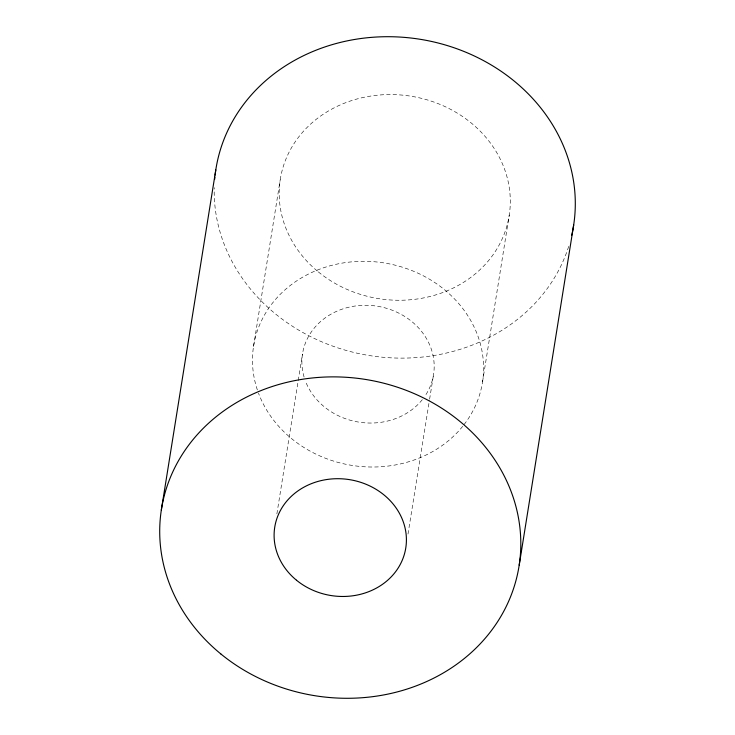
<?xml version="1.0" encoding="UTF-8"?>
<svg xmlns="http://www.w3.org/2000/svg" width="735" height="735" viewBox="0 0 735 735"><rect width="100%" height="100%" fill="white"/><g stroke="black" fill="none" stroke-linecap="round" stroke-linejoin="round"><path stroke-width="0.55" stroke-dasharray="3.67 2.76" d="M253.511 346.543L280.219 179.79M276.875 513.903L302.471 354.077M407.998 534.069L429.424 400.318M429.608 399.188L433.595 374.253M482.555 381.787L509.263 215.033M304.088 377.046A66.334 58.681 9.1 0 1 376.853 306.155A66.334 58.681 9.1 0 1 425.234 395.687M422.322 399.647A66.334 58.681 9.1 0 1 358.671 422.092A66.334 58.681 9.1 0 1 305.328 380.776M568.697 246.372A181.049 160.156 9.1 0 1 368.327 355.373A181.049 160.156 9.1 0 1 214.234 187.636M257.36 389.936A115.873 102.496 9.1 0 1 385.315 263.13A115.873 102.496 9.1 0 1 463.932 424.784M462.71 426.328A115.873 102.496 9.1 0 1 351.55 465.329A115.873 102.496 9.1 0 1 258.509 393.179M318.301 271.877A115.873 102.496 9.1 0 0 508.014 221.621A115.873 102.496 9.1 0 0 357.917 98.738A115.873 102.496 9.1 0 0 318.301 271.877"/><path stroke-width="1.1" d="M161.314 510.062L215.796 169.886M519.204 565.114L573.686 224.938M214.694 179.248A181.049 160.156 9.1 0 1 214.886 177.163M215.107 175.077A181.049 160.156 9.1 0 1 421.752 39.552A181.049 160.156 9.1 0 1 571.729 235.237M296.49 580.218A66.334 58.681 9.1 0 0 405.104 551.452A66.334 58.681 9.1 0 0 319.174 481.094A66.334 58.681 9.1 0 0 296.49 580.218M220.822 653.939A181.049 160.156 9.1 0 0 517.238 575.413A181.049 160.156 9.1 0 0 282.709 383.404A181.049 160.156 9.1 0 0 220.822 653.939"/></g></svg>
